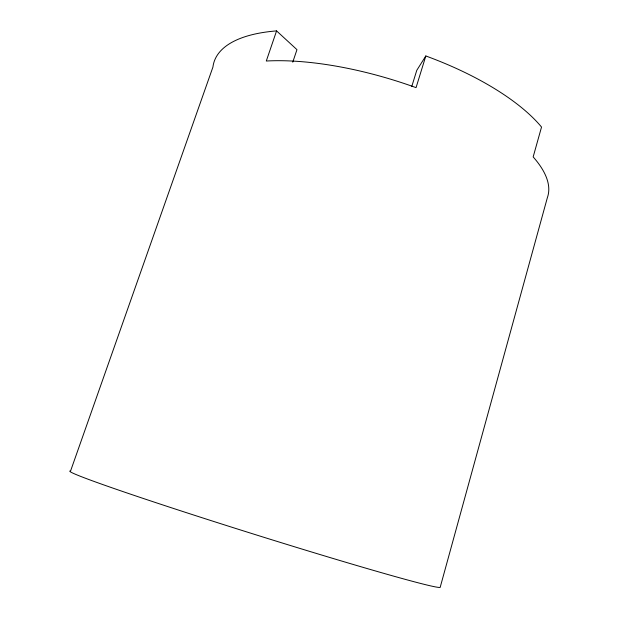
<?xml version="1.0" encoding="UTF-8"?>
<svg xmlns="http://www.w3.org/2000/svg" width="618" height="618" viewBox="0 0 618 618"><rect width="100%" height="100%" fill="white"/><g stroke="black" fill="none" stroke-linecap="round" stroke-linejoin="round"><path stroke-width="0.93" d="M276.578 30.9A178.826 69.749 17.4 0 0 212.932 67.068L70.591 470.939A194.137 5.091 17.4 0 0 247.965 532.314A194.137 5.091 17.4 0 0 440.248 587.1L547.409 197.513A179.838 65.184 17.4 0 0 533.164 156.926L541.53 127.053A178.826 69.749 17.4 0 0 425.825 55.968L416.053 87.632A179.838 65.184 17.4 0 0 266.288 61.02L276.578 30.9L296.964 49.656L292.762 62.155M411.743 86.566L416.771 70.336L425.825 55.968"/></g></svg>
